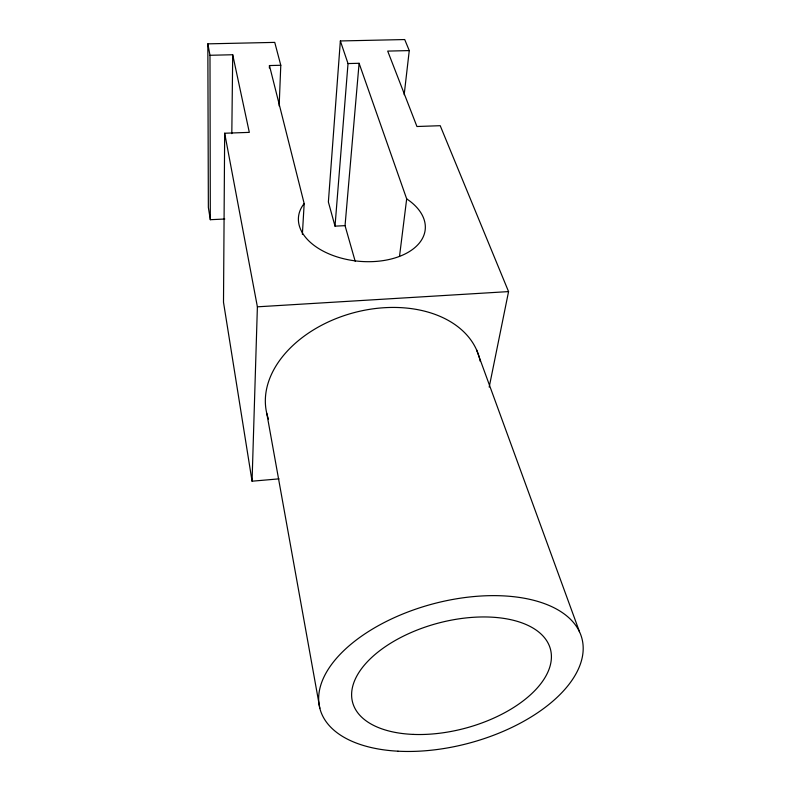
<?xml version="1.0" encoding="UTF-8"?>
<svg xmlns="http://www.w3.org/2000/svg" width="791" height="791" viewBox="0 0 791 791"><rect width="100%" height="100%" fill="white"/><g stroke="black" fill="none" stroke-linecap="round" stroke-linejoin="round"><path stroke-width="1.19" d="M279.154 105.935L280.785 65.267L274.744 42.388L207.835 43.851L209.991 55.281L232.712 54.747L249.313 132.374L224.674 133.234L223.497 302.251L252.062 481.195L279.035 478.862M231.812 133.649L232.712 54.747M252.062 481.195L257.391 306.819L224.674 133.234M269.365 68.026L269.444 65.554L280.785 65.267M302.37 234.324L304.179 203.574L269.444 65.554M404.171 94.712L409.263 50.584L404.715 39.55L340.357 40.954L328.374 202.002L335.018 226.147L345.044 225.653L355.179 261.248M335.018 226.147L348.02 63.567L340.357 40.954M345.044 225.653L359.094 63.29L348.02 63.567M399.495 256.492L406.683 198.877L359.094 63.29M489.194 387.106L508.564 291.592L440.211 125.7L416.936 126.511L387.699 51.099L409.263 50.584M257.391 306.819L508.564 291.592M207.835 43.851L208.359 207.489L210.317 219.7L224.802 219.018M406.683 198.877L409.145 200.598A63.666 38.195 5.6 0 1 410.252 251.024A63.666 38.195 5.6 0 1 327.771 253.357A63.666 38.195 5.6 0 1 304.179 203.574M476.538 349.8L579.457 631.673M266.765 413.317L319.841 708.301M209.991 55.281L210.317 219.7M268.465 419.052A109.88 76.134 -15.1 0 1 352.994 312.929A109.88 76.134 -15.1 0 1 480.177 361.22M397.952 751.193A135.617 71.932 -15.1 0 0 582.354 640.285A135.617 71.932 -15.1 0 0 372.462 629.082A135.617 71.932 -15.1 0 0 397.952 751.193M413.159 734.404A102.425 54.253 -15.1 0 0 550.566 649.668A102.425 54.253 -15.1 0 0 390.833 643.093A102.425 54.253 -15.1 0 0 413.159 734.404"/></g></svg>
